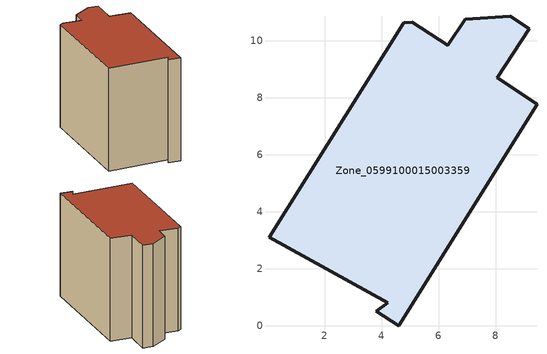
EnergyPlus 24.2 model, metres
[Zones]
Zone_0599100015003359
 floor ground (C_G): 6.92,10.76 8.51,10.86 9.18,10.41 8.05,8.69 9.45,7.77 4.59,0 3.81,0.52 4.21,0.81 0.05,3.1 4.77,10.63 5.08,10.65 6.31,9.83 z0.86
 wall outside (C_F): 3.81,0.52 4.59,0 9.45,7.77 8.05,8.69 9.18,10.41 8.51,10.86 6.92,10.76 6.31,9.83 5.08,10.65 4.77,10.63 0.05,3.1 4.21,0.81 3.81,0.52 z0.86:8.8
 roof outside (C_R): 8.51,10.86 6.92,10.76 6.31,9.83 5.08,10.65 4.77,10.63 0.05,3.1 4.21,0.81 3.81,0.52 4.59,0 9.45,7.77 8.05,8.69 9.18,10.41 z8.8
[BUILDING]
Pand.0599100015003359: North Axis=0; Terrain=City; Loads Convergence Tolerance Value=0.04; Temperature Convergence Tolerance Value=0.4; Solar Distribution=FullExterior; Maximum Number of Warmup Days=25; Minimum Number of Warmup Days=1
[Site:Location]
Rotterdam.The.Hague.AP_ZH_NLD Design_Conditions: Latitude=51.96; Longitude=4.45; Time Zone=1; Elevation=-4.5
[SITE:GROUNDTEMPERATURE:BUILDINGSURFACE]
18, 18, 18, 18, 18, 18, 18, 18, 18, 18, 18, 18
[MATERIAL] Thermal Absorptance=0.9; Solar Absorptance=0.7; Visible Absorptance=0.7
Name | Roughness | Thickness | Conductivity | Density | Specific Heat
G.TI.1965-1974 | MediumSmooth | 0.15 | 0.882353 | 540 | 1210
F.TI.1965-1974 | Rough | 0.3 | 0.697674 | 1920 | 840
R.TI.1965-1974 | MediumRough | 0.2 | 0.232558 | 1500 | 1000
[CONSTRUCTION]
C_G: G.TI.1965-1974
C_F: F.TI.1965-1974
C_R: R.TI.1965-1974
[ZONE]
Zone_0599100015003359: Type=1; Multiplier=1; Ceiling Height=Autocalculate; Volume=Autocalculate; Floor Area=autocalculate; Part of Total Floor Area=Yes
[ZONEINFILTRATION:DESIGNFLOWRATE]
Infil_Zone_0599100015003359: Zone or ZoneList or Space or SpaceList=Zone_0599100015003359; Schedule=AlwaysOn; Design Flow Rate Calculation Method=Flow/Area; Flow Rate per Floor Area=0.003; Constant Term Coefficient=1; Temperature Term Coefficient=0; Velocity Term Coefficient=0; Velocity Squared Term Coefficient=0
[HVACTEMPLATE:ZONE:IDEALLOADSAIRSYSTEM]
Zone_0599100015003359: Maximum Heating Supply Air Temperature=50; Minimum Cooling Supply Air Temperature=13; Maximum Heating Supply Air Humidity Ratio=0.0156; Minimum Cooling Supply Air Humidity Ratio=0.0077; Heating Limit=NoLimit; Cooling Limit=NoLimit; Dehumidification Control Type=ConstantSensibleHeatRatio; Cooling Sensible Heat Ratio=0.7; Dehumidification Setpoint=60; Humidification Control Type=None; Humidification Setpoint=30; Outdoor Air Method=None; Outdoor Air Flow Rate per Person=0.00944; Outdoor Air Flow Rate per Zone Floor Area=0; Outdoor Air Flow Rate per Zone=0; Demand Controlled Ventilation Type=None; Outdoor Air Economizer Type=NoEconomizer; Heat Recovery Type=None; Sensible Heat Recovery Effectiveness=0.7; Latent Heat Recovery Effectiveness=0.65
[ZONECONTROL:THERMOSTAT]
ThermostatControl_Zone_0599100015003359: Zone or ZoneList=Zone_0599100015003359; Control Type Schedule=DualSetpointControlType; Control 1=Thermostat_Zone_0599100015003359; Temperature Difference Between Cutout And Setpoint=0
[THERMOSTATSETPOINT:DUALSETPOINT]
Thermostat_Zone_0599100015003359: Heating Setpoint Temperature Schedule=HeatingSetpoint_Zone_0599100015003359; Cooling Setpoint Temperature Schedule=CoolingSetpoint_Zone_0599100015003359
[SCHEDULE:COMPACT]
HeatingSetpoint_Zone_0599100015003359: Through: 12/31, For: AllDays, Until: 24:00, 21
CoolingSetpoint_Zone_0599100015003359: Through: 12/31, For: AllDays, Until: 24:00, 24
DualSetpointControlType: Through: 12/31, For: AllDays, Until: 24:00, 4
AlwaysOn: Through: 12/31, For: AllDays, Until: 24:00, 1
